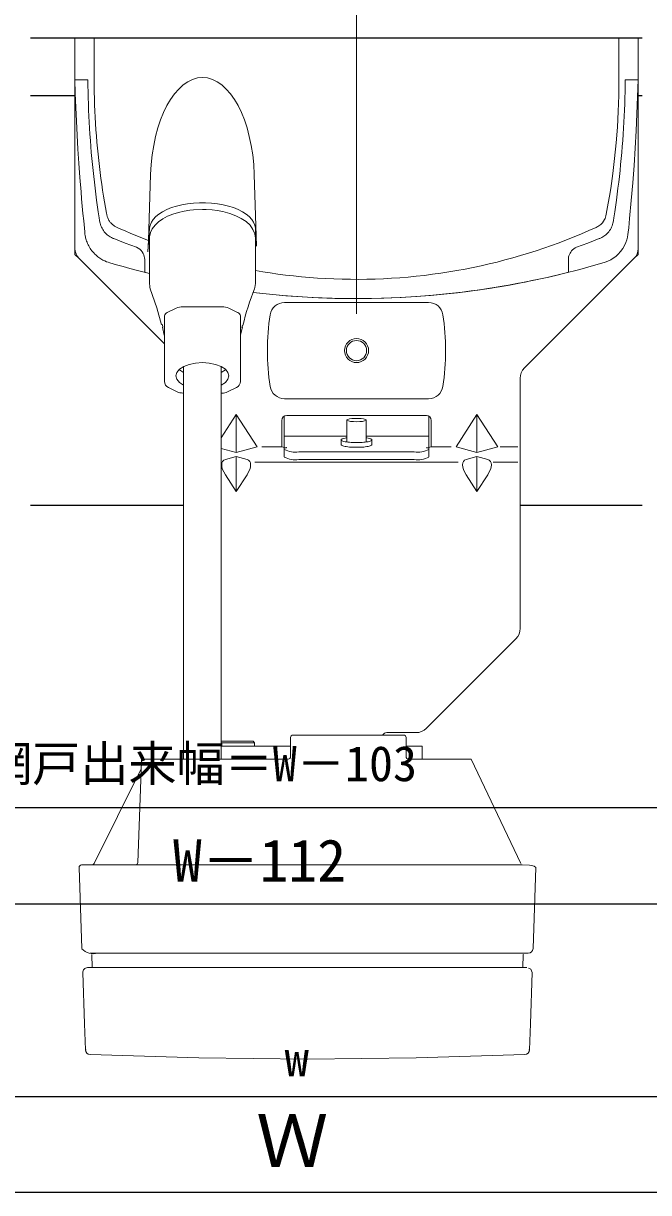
# Model space of a CAD drawing. Units: millimetres, scale not verified. Extents: x -525 to 525, y -783 to 779.
# Drawn here: x 206.2 to 336.1, y -25.1 to 217.9 of the extents above; entities that cross this region are included whole.
import ezdxf
from ezdxf.enums import TextEntityAlignment as Align

# ---------------------------------------------------------------- set-up
doc = ezdxf.new("R2010")
doc.units = ezdxf.units.MM
doc.header["$LTSCALE"] = 4
doc.linetypes.add('DOUBLE_CHAIN2', pattern=[12.8, 9, -1, 0.6, -0.6, 0.6, -1])
for name, color, linetype in [('0-4_YKK_12', 2, 'Continuous'), ('0-7_YKK_D', 6, 'Continuous'), ('0-9_YSS_K', 3, 'Continuous')]:
    doc.layers.add(name, color=color, linetype=linetype)
doc.layers.add('0-5_YKK_13', color=4, linetype='Continuous', lineweight=18)
doc.styles.add('ＭＳ ゴシック', font='')
doc.styles.get('ＭＳ ゴシック').set_extended_font_data('MS Gothic')

msp = doc.modelspace()

# ---------------------------------------------------------------- linework, layer by layer
at = {"layer": '0-4_YKK_12'}
for p, q in [((207.741, 214.884), (334.741, 214.884)), ((207.741, 202.884), (216.941, 202.884)), ((333.941, 202.884), (334.741, 202.884))]:
    msp.add_line(p, q, dxfattribs=at)
at = {"layer": '0-5_YKK_13'}
for p, q in [((275.441, 221.602), (275.441, 157.52)), ((216.941, 214.884), (216.941, 206.184)), ((216.941, 171.127), (216.941, 214.884)), ((220.941, 214.884), (220.941, 206.184)), ((329.941, 214.884), (329.941, 206.184)), ((333.941, 206.184), (333.941, 214.884)), ((333.941, 171.127), (333.941, 214.884)), ((216.941, 206.184), (219.629, 206.184)), ((333.941, 206.184), (331.252, 206.184)), ((232.225, 172.737), (232.672, 186.446)), ((254.21, 186.446), (254.693, 171.606)), ((232.447, 175.32), (232.102, 170.373)), ((254.441, 175.284), (254.441, 167.084)), ((232.102, 170.373), (232.225, 172.737)), ((232.428, 173.219), (232.428, 163.693)), ((254.428, 163.693), (254.428, 173.219)), ((235.528, 151.297), (217.819, 169.005)), ((231.441, 168.827), (231.441, 166.144)), ((333.062, 169.005), (310.319, 146.263)), ((319.441, 166.144), (319.441, 168.827)), ((231.441, 166.144), (232.428, 165.898)), ((254.265, 162.746), (254.315, 162.973)), ((236.114, 157.775), (237.942, 158.689)), ((237.942, 158.689), (237.951, 158.694)), ((239.342, 158.982), (239.356, 158.982)), ((247.499, 158.982), (239.356, 158.982)), ((247.499, 158.982), (247.513, 158.982)), ((248.904, 158.694), (248.914, 158.689)), ((248.914, 158.689), (250.742, 157.775)), ((290.417, 159.884), (260.465, 159.884)), ((235.528, 157.068), (235.528, 157.075)), ((235.528, 157.068), (235.528, 147.542)), ((236.104, 157.77), (236.114, 157.775)), ((250.742, 157.775), (250.751, 157.77)), ((251.328, 157.075), (251.328, 157.068)), ((251.328, 147.542), (251.328, 157.068)), ((235.102, 155.287), (235.217, 154.667)), ((235.118, 154.781), (235.51, 153.085)), ((251.345, 153.082), (251.741, 154.8)), ((251.637, 154.658), (251.726, 155.138)), ((235.528, 147.542), (235.528, 143.47)), ((239.528, 146.579), (239.528, 139.877)), ((247.328, 139.877), (247.328, 146.579)), ((251.328, 143.47), (251.328, 147.542)), ((309.441, 144.141), (309.441, 92.127)), ((236.374, 142.222), (238.202, 141.308)), ((239.356, 141.056), (239.528, 141.056)), ((247.328, 141.056), (247.499, 141.056)), ((248.654, 141.308), (250.482, 142.222)), ((239.528, 139.877), (239.528, 64.984)), ((247.328, 64.984), (247.328, 139.877)), ((260.465, 139.884), (290.417, 139.884)), ((250.441, 128.715), (250.441, 136.613)), ((260.441, 127.765), (260.441, 136.25)), ((260.941, 136.384), (289.941, 136.384)), ((290.441, 127.765), (290.441, 136.25)), ((300.441, 128.715), (300.441, 136.613)), ((259.941, 129.884), (259.941, 135.384)), ((273.441, 135.475), (273.441, 130.958)), ((277.441, 130.958), (277.441, 135.475)), ((290.941, 129.884), (290.941, 135.384)), ((273.441, 132.12), (260.441, 132.12)), ((272.241, 131.316), (272.241, 130.331)), ((290.441, 132.12), (277.441, 132.12)), ((278.641, 130.331), (278.641, 131.316)), ((250.441, 128.715), (247.328, 129.556)), ((254.766, 129.884), (250.441, 128.715)), ((259.941, 129.884), (255.766, 129.884)), ((287.441, 128.82), (263.441, 128.82)), ((295.115, 129.884), (290.941, 129.884)), ((300.441, 128.715), (296.115, 129.884)), ((304.766, 129.884), (300.441, 128.715)), ((308.941, 129.884), (305.266, 129.884)), ((248.189, 127.229), (250.441, 127.837)), ((254.326, 126.712), (296.556, 126.712)), ((287.441, 127.245), (263.441, 127.245)), ((298.189, 127.229), (300.441, 127.837)), ((303.826, 126.712), (308.941, 126.712)), ((289.919, 71.363), (308.562, 90.005)), ((281.731, 70.484), (287.998, 70.484)), ((253.941, 68.684), (247.328, 68.684)), ((254.241, 68.384), (247.328, 68.384)), ((254.241, 68.384), (253.941, 68.684)), ((261.741, 69.484), (261.741, 65.484)), ((285.241, 69.984), (262.241, 69.984)), ((285.741, 65.481), (285.741, 69.484)), ((247.328, 67.684), (247.741, 67.684)), ((247.328, 67.684), (261.741, 67.684)), ((252.741, 67.684), (247.741, 67.684)), ((285.741, 67.684), (289.041, 67.684)), ((289.041, 67.684), (289.041, 64.984)), ((230.742, 64.501), (230.008, 43.467)), ((235.039, 64.984), (231.242, 64.984)), ((261.241, 64.984), (235.039, 64.984)), ((261.241, 64.984), (261.241, 64.984)), ((261.741, 65.484), (261.741, 65.484)), ((295.443, 64.984), (286.241, 64.984)), ((299.24, 64.984), (295.443, 64.984)), ((309.538, 43.305), (299.24, 64.984)), ((230.689, 62.985), (220.866, 43.149)), ((217.798, 42.467), (218.387, 25.599)), ((220.66, 42.984), (218.298, 42.984)), ((220.705, 42.984), (219.884, 42.984)), ((234.373, 42.984), (220.66, 42.984)), ((221.949, 42.982), (221.937, 42.983)), ((296.108, 42.984), (234.373, 42.984)), ((309.822, 42.984), (296.108, 42.984)), ((312.094, 25.599), (312.683, 42.467)), ((221.665, 24.634), (220.132, 24.634)), ((220.432, 24.344), (220.527, 21.634)), ((221.665, 24.634), (235.007, 24.634)), ((235.007, 24.634), (295.475, 24.634)), ((295.475, 24.634), (308.816, 24.634)), ((308.816, 24.634), (311.095, 24.634)), ((309.955, 21.634), (310.049, 24.344)), ((310.049, 24.344), (310.094, 24.382)), ((218.932, 9.992), (218.562, 20.599)), ((221.817, 21.634), (219.561, 21.634)), ((235.171, 21.634), (221.817, 21.634)), ((295.31, 21.634), (235.171, 21.634)), ((308.664, 21.634), (295.31, 21.634)), ((310.808, 21.634), (308.664, 21.634)), ((311.92, 20.599), (311.549, 9.994)), ((219.122, 4.558), (218.932, 9.992)), ((311.549, 9.994), (311.36, 4.558)), ((219.256, 4.559), (219.122, 4.558)), ((311.225, 4.559), (311.36, 4.558))]:
    msp.add_line(p, q, dxfattribs=at)
for points in [[(216.941, 206.184), (217.026, 203.311), (217.132, 200.435), (217.258, 197.553), (217.405, 194.66), (217.573, 191.754), (217.763, 188.829), (217.976, 185.882), (218.213, 182.908), (218.34, 181.41), (218.474, 179.903), (218.614, 178.387), (218.761, 176.86), (218.915, 175.323), (218.994, 174.55), (219.035, 174.162), (219.089, 173.76), (219.127, 173.549), (219.174, 173.331), (219.23, 173.107), (219.295, 172.875), (219.372, 172.638), (219.46, 172.394), (219.561, 172.145), (219.675, 171.893), (219.802, 171.638), (219.944, 171.382), (220.099, 171.128), (220.268, 170.876), (220.449, 170.631), (220.64, 170.393), (220.839, 170.166), (221.046, 169.951), (221.258, 169.748), (221.473, 169.558), (221.689, 169.382), (221.904, 169.221), (222.118, 169.073), (222.329, 168.938), (222.537, 168.815)], [(219.844, 198.604), (219.788, 199.866), (219.74, 201.129), (219.7, 202.392), (219.668, 203.656), (219.645, 204.92), (219.629, 206.184)], [(220.941, 206.184), (220.946, 204.879), (220.963, 203.573), (220.991, 202.269), (221.03, 200.966), (221.081, 199.665), (221.143, 198.366), (221.216, 197.071), (221.299, 195.78), (221.394, 194.494), (221.499, 193.213), (221.615, 191.937), (221.741, 190.668), (221.878, 189.406), (222.024, 188.152), (222.18, 186.905), (222.345, 185.667), (222.52, 184.438), (222.704, 183.217), (222.896, 182.007), (223.097, 180.806), (223.306, 179.615), (223.523, 178.435), (223.578, 178.142), (223.606, 177.997), (223.636, 177.866), (223.668, 177.749), (223.701, 177.642), (223.771, 177.447), (223.846, 177.268), (223.926, 177.104), (224.011, 176.95), (224.101, 176.805), (224.196, 176.665), (224.298, 176.532), (224.407, 176.402), (224.523, 176.277), (224.648, 176.154), (224.785, 176.034), (224.937, 175.914)], [(319.069, 172.897), (320.622, 173.515), (322.164, 174.154), (323.694, 174.813), (325.212, 175.492), (325.396, 175.578), (325.552, 175.659), (325.799, 175.812), (326.008, 175.963), (326.19, 176.115), (326.497, 176.428), (326.756, 176.767), (326.978, 177.147), (327.077, 177.362), (327.167, 177.602), (327.25, 177.884), (327.322, 178.24), (327.461, 178.985), (327.73, 180.488), (327.986, 182.008), (328.228, 183.543), (328.669, 186.658), (329.05, 189.827), (329.367, 193.043), (329.617, 196.296), (329.797, 199.578), (329.905, 202.878), (329.941, 206.184)], [(331.252, 206.184), (331.237, 204.92), (331.213, 203.656), (331.182, 202.392), (331.142, 201.129), (331.094, 199.866), (331.037, 198.604), (330.973, 197.344), (330.9, 196.085), (330.82, 194.828), (330.731, 193.572), (330.635, 192.319), (330.53, 191.069), (330.418, 189.821), (330.299, 188.575), (330.172, 187.333), (330.037, 186.093), (329.895, 184.856), (329.746, 183.623), (329.426, 181.166), (329.079, 178.722), (328.895, 177.505), (328.801, 176.897), (328.75, 176.601), (328.689, 176.328), (328.615, 176.068), (328.527, 175.811), (328.423, 175.556), (328.302, 175.304), (328.162, 175.055), (328.004, 174.812), (327.83, 174.579), (327.641, 174.36), (327.442, 174.157), (327.237, 173.972), (327.026, 173.803), (326.811, 173.65), (326.591, 173.51), (326.365, 173.381), (326.129, 173.261)], [(332.509, 181.042), (332.816, 184.724), (333.086, 188.363), (333.322, 191.966), (333.524, 195.543), (333.694, 199.1), (333.833, 202.645), (333.941, 206.184)], [(229.741, 171.349), (228.553, 171.782), (227.369, 172.225), (226.191, 172.679), (225.018, 173.144), (224.881, 173.202), (224.753, 173.261), (224.517, 173.381), (224.291, 173.51), (224.071, 173.65), (223.855, 173.803), (223.645, 173.972), (223.439, 174.157), (223.24, 174.36), (223.052, 174.579), (222.877, 174.812), (222.719, 175.055), (222.58, 175.304), (222.459, 175.556), (222.355, 175.811), (222.267, 176.068), (222.193, 176.328), (222.131, 176.601), (222.081, 176.897), (221.987, 177.505), (221.803, 178.722), (221.455, 181.166), (221.136, 183.623), (220.986, 184.856), (220.844, 186.093), (220.71, 187.333), (220.583, 188.575), (220.463, 189.821), (220.351, 191.069), (220.247, 192.319), (220.15, 193.572), (220.062, 194.828), (219.981, 196.085), (219.909, 197.344), (219.844, 198.604)], [(254.434, 175.32), (254.319, 175.943), (254.064, 176.555), (253.671, 177.149), (253.146, 177.716), (252.496, 178.251), (251.729, 178.744), (250.854, 179.192), (249.883, 179.586), (248.83, 179.923), (247.706, 180.198), (246.527, 180.407), (245.309, 180.548), (244.066, 180.619), (242.815, 180.619), (241.573, 180.548), (240.354, 180.407), (239.175, 180.198), (238.052, 179.923), (236.998, 179.586), (236.028, 179.192), (235.153, 178.744), (234.385, 178.251), (233.735, 177.716), (233.21, 177.149), (232.817, 176.555), (232.562, 175.943), (232.447, 175.32)], [(253.961, 161.97), (257.354, 161.595), (260.749, 161.284), (264.145, 161.039), (267.541, 160.857), (270.938, 160.74), (274.336, 160.687), (277.734, 160.699), (281.131, 160.774), (284.528, 160.913), (287.924, 161.117), (291.32, 161.386), (294.714, 161.719), (298.107, 162.117), (301.498, 162.58), (304.887, 163.109), (308.274, 163.704), (311.659, 164.365), (315.04, 165.093), (318.419, 165.89), (321.794, 166.755), (325.166, 167.689), (326.85, 168.182), (327.283, 168.324), (327.744, 168.511), (328.233, 168.753), (328.747, 169.062), (329.276, 169.448), (329.803, 169.919), (330.302, 170.466), (330.745, 171.071), (331.111, 171.699), (331.393, 172.321), (331.598, 172.914), (331.738, 173.469), (331.825, 173.983), (331.878, 174.464), (331.976, 175.416), (332.164, 177.307), (332.509, 181.042)], [(254.428, 173.219), (254.309, 174.129), (253.932, 175.053), (253.315, 175.912), (252.49, 176.684), (251.496, 177.353), (250.367, 177.918), (249.142, 178.377), (247.665, 178.773), (246.5, 178.989), (245.481, 179.118), (244.226, 179.204), (243.428, 179.219), (241.55, 179.134), (240.808, 179.053), (239.615, 178.861), (238.449, 178.593), (237.29, 178.233), (236.196, 177.787), (235.197, 177.257), (234.321, 176.648), (233.586, 175.963), (233.015, 175.208), (232.627, 174.392), (232.442, 173.531), (232.428, 173.219)], [(224.937, 175.914), (225.107, 175.795), (225.199, 175.735), (225.301, 175.675), (225.418, 175.612), (225.552, 175.546), (226.149, 175.275), (227.349, 174.742), (228.557, 174.222), (229.772, 173.714), (230.995, 173.219), (232.225, 172.737)], [(232.428, 173.219), (232.428, 172.293), (232.428, 171.137)], [(254.428, 166.538), (255.958, 166.269), (257.518, 166.019), (259.103, 165.789), (260.713, 165.579), (262.344, 165.391), (263.994, 165.223), (265.661, 165.078), (267.342, 164.954), (269.034, 164.853), (270.736, 164.775), (272.445, 164.72), (274.158, 164.69), (275.872, 164.684), (277.587, 164.702), (279.301, 164.746), (281.014, 164.813), (282.726, 164.905), (284.435, 165.022), (286.142, 165.163), (287.847, 165.328), (289.547, 165.517), (291.244, 165.73), (292.937, 165.967), (294.625, 166.227), (296.307, 166.512), (297.984, 166.82), (299.655, 167.152), (301.318, 167.507), (302.975, 167.885), (304.625, 168.286), (306.266, 168.71), (307.899, 169.157), (309.524, 169.626), (311.139, 170.118), (312.746, 170.631), (314.342, 171.165), (315.928, 171.721), (317.504, 172.299), (319.069, 172.897)], [(326.129, 173.261), (326.001, 173.202), (325.864, 173.144), (324.691, 172.679), (323.512, 172.225), (322.329, 171.782), (321.141, 171.349)], [(216.941, 171.127), (216.941, 169.884), (217.819, 169.005)], [(229.741, 171.349), (230.109, 171.17), (230.431, 170.933), (230.702, 170.664), (230.928, 170.373), (231.111, 170.072), (231.254, 169.763), (231.357, 169.45), (231.419, 169.138), (231.441, 168.827)], [(319.441, 168.827), (319.455, 169.081), (319.497, 169.336), (319.566, 169.591), (319.662, 169.846), (319.785, 170.099), (319.934, 170.346), (320.112, 170.585), (320.321, 170.814), (320.563, 171.025), (320.836, 171.208), (321.141, 171.349)], [(333.941, 171.127), (333.941, 169.884), (333.062, 169.005)], [(222.537, 168.815), (222.741, 168.703), (222.941, 168.602), (223.136, 168.511), (223.513, 168.356), (223.87, 168.231), (224.213, 168.127), (225.581, 167.727), (226.949, 167.339), (228.318, 166.961), (229.687, 166.596), (231.057, 166.241), (232.428, 165.898)], [(253.961, 161.97), (256.008, 161.736), (258.055, 161.526), (260.102, 161.339), (262.151, 161.175), (264.199, 161.035), (266.248, 160.919), (268.297, 160.826), (270.346, 160.756), (272.396, 160.71), (274.445, 160.687), (276.494, 160.687), (278.544, 160.711), (280.593, 160.758), (282.643, 160.828), (284.692, 160.922), (286.74, 161.039), (288.789, 161.179), (290.837, 161.344), (292.885, 161.531), (294.932, 161.743), (296.979, 161.977), (299.025, 162.236), (301.07, 162.518), (303.115, 162.824), (305.159, 163.154), (307.202, 163.508), (309.244, 163.886), (311.286, 164.289), (313.326, 164.716), (315.365, 165.167), (317.404, 165.643), (319.441, 166.144)], [(232.421, 164.042), (232.525, 163.029), (232.591, 162.747)], [(254.315, 162.975), (254.429, 163.802), (254.434, 164.042)], [(290.781, 161.344), (293.598, 161.608), (296.414, 161.916), (299.228, 162.268), (300.635, 162.462), (302.042, 162.666), (303.448, 162.882), (304.854, 163.109), (306.26, 163.347), (307.665, 163.597), (309.069, 163.858), (310.474, 164.131), (311.877, 164.415), (313.281, 164.711)], [(232.591, 162.747), (233.992, 158.783), (234.955, 155.246)], [(243.428, 147.39), (242.004, 147.296), (240.678, 147.022), (239.539, 146.585), (238.665, 146.015), (238.115, 145.352), (237.928, 144.64), (238.115, 143.928), (238.665, 143.265), (239.528, 142.701)], [(238.58, 145.939), (238.665, 145.863), (239.528, 145.299)], [(247.328, 142.701), (248.191, 143.265), (248.74, 143.928), (248.928, 144.64), (248.74, 145.352), (248.191, 146.015), (247.317, 146.585), (246.178, 147.022), (244.851, 147.296), (243.428, 147.39)], [(247.328, 145.299), (248.191, 145.863), (248.276, 145.939)], [(254.766, 129.884), (250.441, 136.613), (247.328, 131.77)], [(304.766, 129.884), (300.441, 136.613), (296.115, 129.884)], [(273.441, 131.748), (273.319, 131.732), (273.046, 131.684), (272.807, 131.631), (272.607, 131.574), (272.449, 131.513), (272.334, 131.449), (272.264, 131.383), (272.241, 131.316), (272.264, 131.249), (272.334, 131.183), (272.449, 131.119), (272.607, 131.058), (272.807, 131), (273.046, 130.947), (273.319, 130.9), (273.623, 130.858), (273.954, 130.824), (274.306, 130.796), (274.675, 130.776), (275.055, 130.764), (275.441, 130.76), (275.826, 130.764), (276.207, 130.776), (276.575, 130.796), (276.928, 130.824), (277.259, 130.858), (277.563, 130.9), (277.836, 130.947), (278.074, 131), (278.274, 131.058), (278.433, 131.119), (278.548, 131.183), (278.617, 131.249), (278.641, 131.316), (278.617, 131.383), (278.548, 131.449), (278.433, 131.513), (278.274, 131.574), (278.074, 131.631)], [(278.074, 131.631), (277.836, 131.684), (277.563, 131.732), (277.441, 131.748)], [(272.241, 130.331), (272.264, 130.264), (272.334, 130.198), (272.449, 130.134), (272.607, 130.073), (272.807, 130.015), (273.046, 129.962), (273.319, 129.915), (273.623, 129.874), (273.954, 129.839), (274.306, 129.811), (274.675, 129.791), (275.055, 129.779), (275.441, 129.775), (275.826, 129.779), (276.207, 129.791), (276.575, 129.811), (276.928, 129.839), (277.259, 129.874), (277.563, 129.915), (277.836, 129.962), (278.074, 130.015), (278.274, 130.073), (278.433, 130.134), (278.548, 130.198), (278.617, 130.264), (278.641, 130.331)], [(250.441, 120.575), (250.441, 127.837), (252.692, 127.229)], [(300.441, 120.575), (300.441, 127.837), (302.692, 127.229)], [(248.189, 124.078), (250.441, 120.575), (252.692, 124.078)], [(298.189, 124.078), (300.441, 120.575), (302.692, 124.078)], [(252.741, 67.684), (254.241, 67.684), (254.241, 68.384)], [(311.765, 42.839), (311.378, 42.917), (309.822, 42.984)], [(312.67, 42.477), (312.361, 42.718), (311.765, 42.839)], [(311.92, 20.599), (311.635, 21.325), (311.149, 21.557)], [(265.241, 2.632), (242.655, 2.874), (220.08, 3.594)], [(265.241, 2.632), (287.827, 2.874), (310.402, 3.594)]]:
    msp.add_lwpolyline(points, dxfattribs=at)
msp.add_lwpolyline([(275.441, 135.099), (274.791, 135.118), (274.212, 135.172), (273.766, 135.256), (273.502, 135.361), (273.448, 135.475), (273.609, 135.586), (273.969, 135.681), (274.489, 135.752), (275.112, 135.789), (275.77, 135.789), (276.393, 135.752), (276.912, 135.681), (277.272, 135.586), (277.434, 135.475), (277.38, 135.361), (277.115, 135.256), (276.669, 135.172), (276.09, 135.118)], close=True, dxfattribs=at)
for radius in [2.5, 2.1]:
    msp.add_circle((275.441, 149.884), radius, dxfattribs=at)
for centre, radius, start, end in [((219.941, 171.127), 3, 180, 225), ((330.941, 171.127), 3, 315, 0), ((307.156, 141.599), 56.963, 158.20687, 166.27187), ((239.407, 155.169), 3.814, 90.97563, 112.43816), ((247.439, 155.122), 3.861, 67.69297, 88.89325), ((260.465, 156.884), 3, 90, 171.43472), ((290.417, 156.884), 3, 8.56528, 90), ((236.518, 156.84), 1.018, 114.00574, 166.68508), ((250.399, 156.892), 0.946, 11.15013, 68.15747), ((306.941, 149.884), 50, 171.43472, 188.56528), ((243.941, 149.884), 50, 351.43472, 8.56528), ((312.441, 144.141), 3, 135, 180), ((236.891, 143.494), 1.363, 180.97938, 247.96565), ((249.96, 143.5), 1.369, 292.15153, 358.77459), ((239.287, 143.419), 2.364, 242.84773, 271.68802), ((247.641, 143.083), 2.032, 266.00486, 299.68239), ((260.465, 142.884), 3, 188.56528, 270), ((290.417, 142.884), 3, 270, 351.43472), ((260.941, 135.384), 1, 90, 180), ((289.941, 135.384), 1, 0, 90), ((260.698, 131.28), 1.589, 241.51839, 260.66988), ((262.713, 133.53), 4.766, 241.51839, 278.77946), ((288.168, 133.53), 4.766, 261.22054, 298.48161), ((290.183, 131.28), 1.589, 279.33012, 298.48161), ((262.713, 131.954), 4.766, 241.51839, 278.77946), ((288.168, 131.954), 4.766, 261.22054, 298.48161), ((306.441, 92.127), 3, 315, 0), ((281.731, 69.484), 1, 90, 149.9998), ((287.798, 73.484), 3, 270, 315), ((262.241, 69.484), 0.5, 90, 180), ((285.241, 69.484), 0.5, 0, 90), ((231.242, 64.484), 0.5, 90, 177.99999), ((261.241, 65.484), 0.5, 270, 0), ((286.241, 65.484), 0.5, 180, 270), ((218.298, 42.484), 0.5, 90, 182), ((220.47, 43.484), 0.5, 269.99436, 333.65001), ((229.508, 43.484), 0.5, 270, 358), ((220.831, 27.858), 3.33, 223.36816, 284.50404), ((311.095, 25.634), 1, 270, 358), ((219.561, 20.634), 1, 90, 182), ((220.122, 4.594), 1, 182.0253, 267.56567), ((310.36, 4.594), 1, 272.43435, 357.97784)]:
    msp.add_arc(centre, radius, start, end, dxfattribs=at)
at = {"layer": '0-5_YKK_13', "linetype": 'DOUBLE_CHAIN2'}
for centre, start, end in [((260.698, 131.28), 260.66988, 278.77946), ((290.183, 131.28), 261.22054, 279.33012)]:
    msp.add_arc(centre, 1.589, start, end, dxfattribs=at)
at = {"layer": '0-5_YKK_13'}
for centre, major_axis, ratio, start_param, end_param in [((243.441, 185.041), (0, -21.594), 0.499771, 1.6359062, 4.6472791), ((250.641, 124.078), (2.9, -2.9), 0.466308, 2.8797933, 4.2760567), ((250.241, 124.078), (-2.9, -2.9), 0.466308, 2.0071286, 3.403392), ((300.641, 124.078), (2.9, -2.9), 0.466308, 2.8797933, 4.2760567), ((300.241, 124.078), (2.9, 2.9), 0.466308, 5.1487213, 6.5449847)]:
    msp.add_ellipse(centre, major_axis=major_axis, ratio=ratio, start_param=start_param, end_param=end_param, dxfattribs=at)
at = {"layer": '0-7_YKK_D'}
for p, q in [((383.741, 54.883), (146.741, 54.883)), ((151.241, 34.883), (379.241, 34.883)), ((135.741, -5.117), (394.741, -5.117)), ((424.741, -25.117), (105.741, -25.117))]:
    msp.add_line(p, q, dxfattribs=at)
at = {"layer": '0-9_YSS_K'}
for p, q in [((207.741, 117.78), (239.528, 117.78)), ((309.441, 117.78), (334.741, 117.78))]:
    msp.add_line(p, q, dxfattribs=at)

# ---------------------------------------------------------------- texts
at = {"layer": '0-7_YKK_D', "style": 'ＭＳ ゴシック'}
for s, height, p in [('網戸出来幅＝W－103', 7.331, (198.053, 58.19)), ('W－112', 8.798, (237.32, 36.883)), ('w', 7.331, (260.525, -3.117)), ('Ｗ', 11, (254.587, -23.117))]:
    msp.add_text(s, height=height, dxfattribs=at).set_placement(p, align=Align.BOTTOM_LEFT)

doc.saveas('drawing.dxf')
